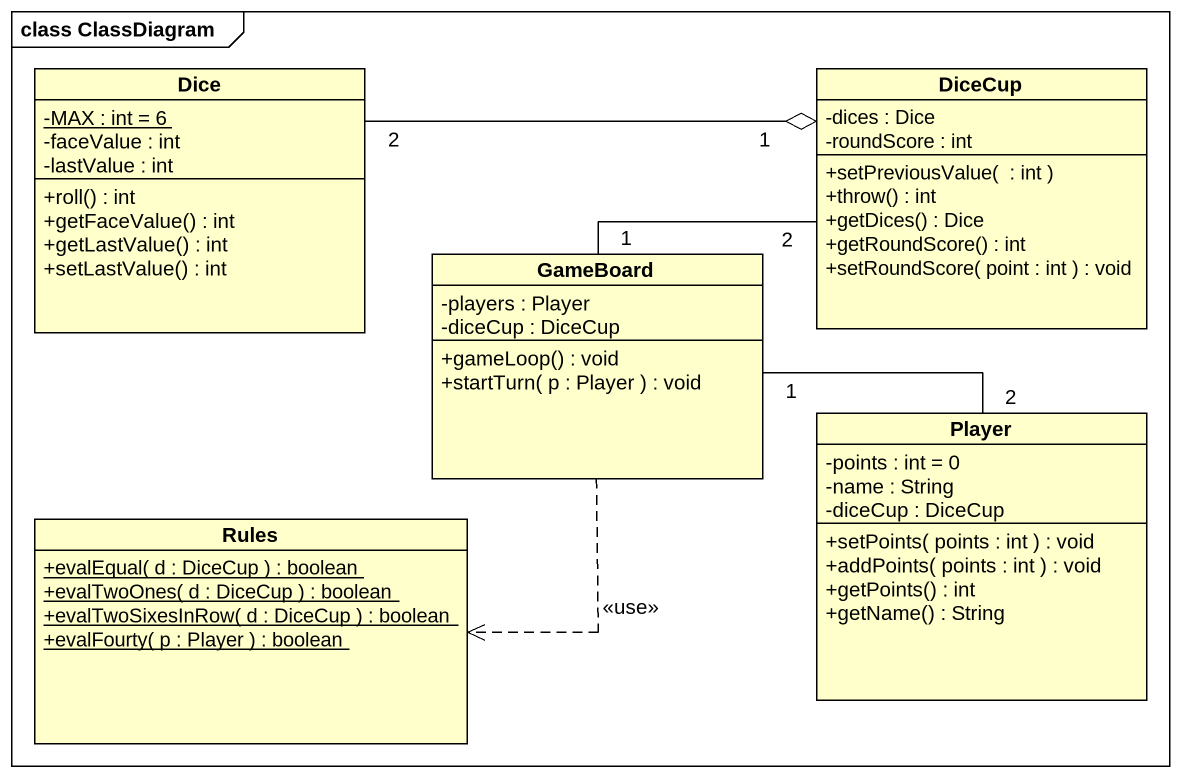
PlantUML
@startuml
mainframe class ClassDiagram
hide circle
hide empty members
skinparam classAttributeIconSize 0
class Dice {
  {static} -MAX : int = 6
  -faceValue : int
  -lastValue : int
  +roll() : int
  +getFaceValue() : int
  +getLastValue() : int
  +setLastValue() : int
}
class DiceCup {
  -dices : Dice
  -roundScore : int
  +setPreviousValue(  : int )
  +throw() : int
  +getDices() : Dice
  +getRoundScore() : int
  +setRoundScore( point : int ) : void
}
class GameBoard {
  -players : Player
  -diceCup : DiceCup
  +gameLoop() : void
  +startTurn( p : Player ) : void
}
class Player {
  -points : int = 0
  -name : String
  -diceCup : DiceCup
  +setPoints( points : int ) : void
  +addPoints( points : int ) : void
  +getPoints() : int
  +getName() : String
}
class Rules {
  {static} +evalEqual( d : DiceCup ) : boolean
  {static} +evalTwoOnes( d : DiceCup ) : boolean
  {static} +evalTwoSixesInRow( d : DiceCup ) : boolean
  {static} +evalFourty( p : Player ) : boolean
}
DiceCup "1" o-left- "2" Dice
GameBoard "1" -right- "2" DiceCup
GameBoard ..> Rules : <<use>>
Player "2" -left- "1" GameBoard
@enduml
